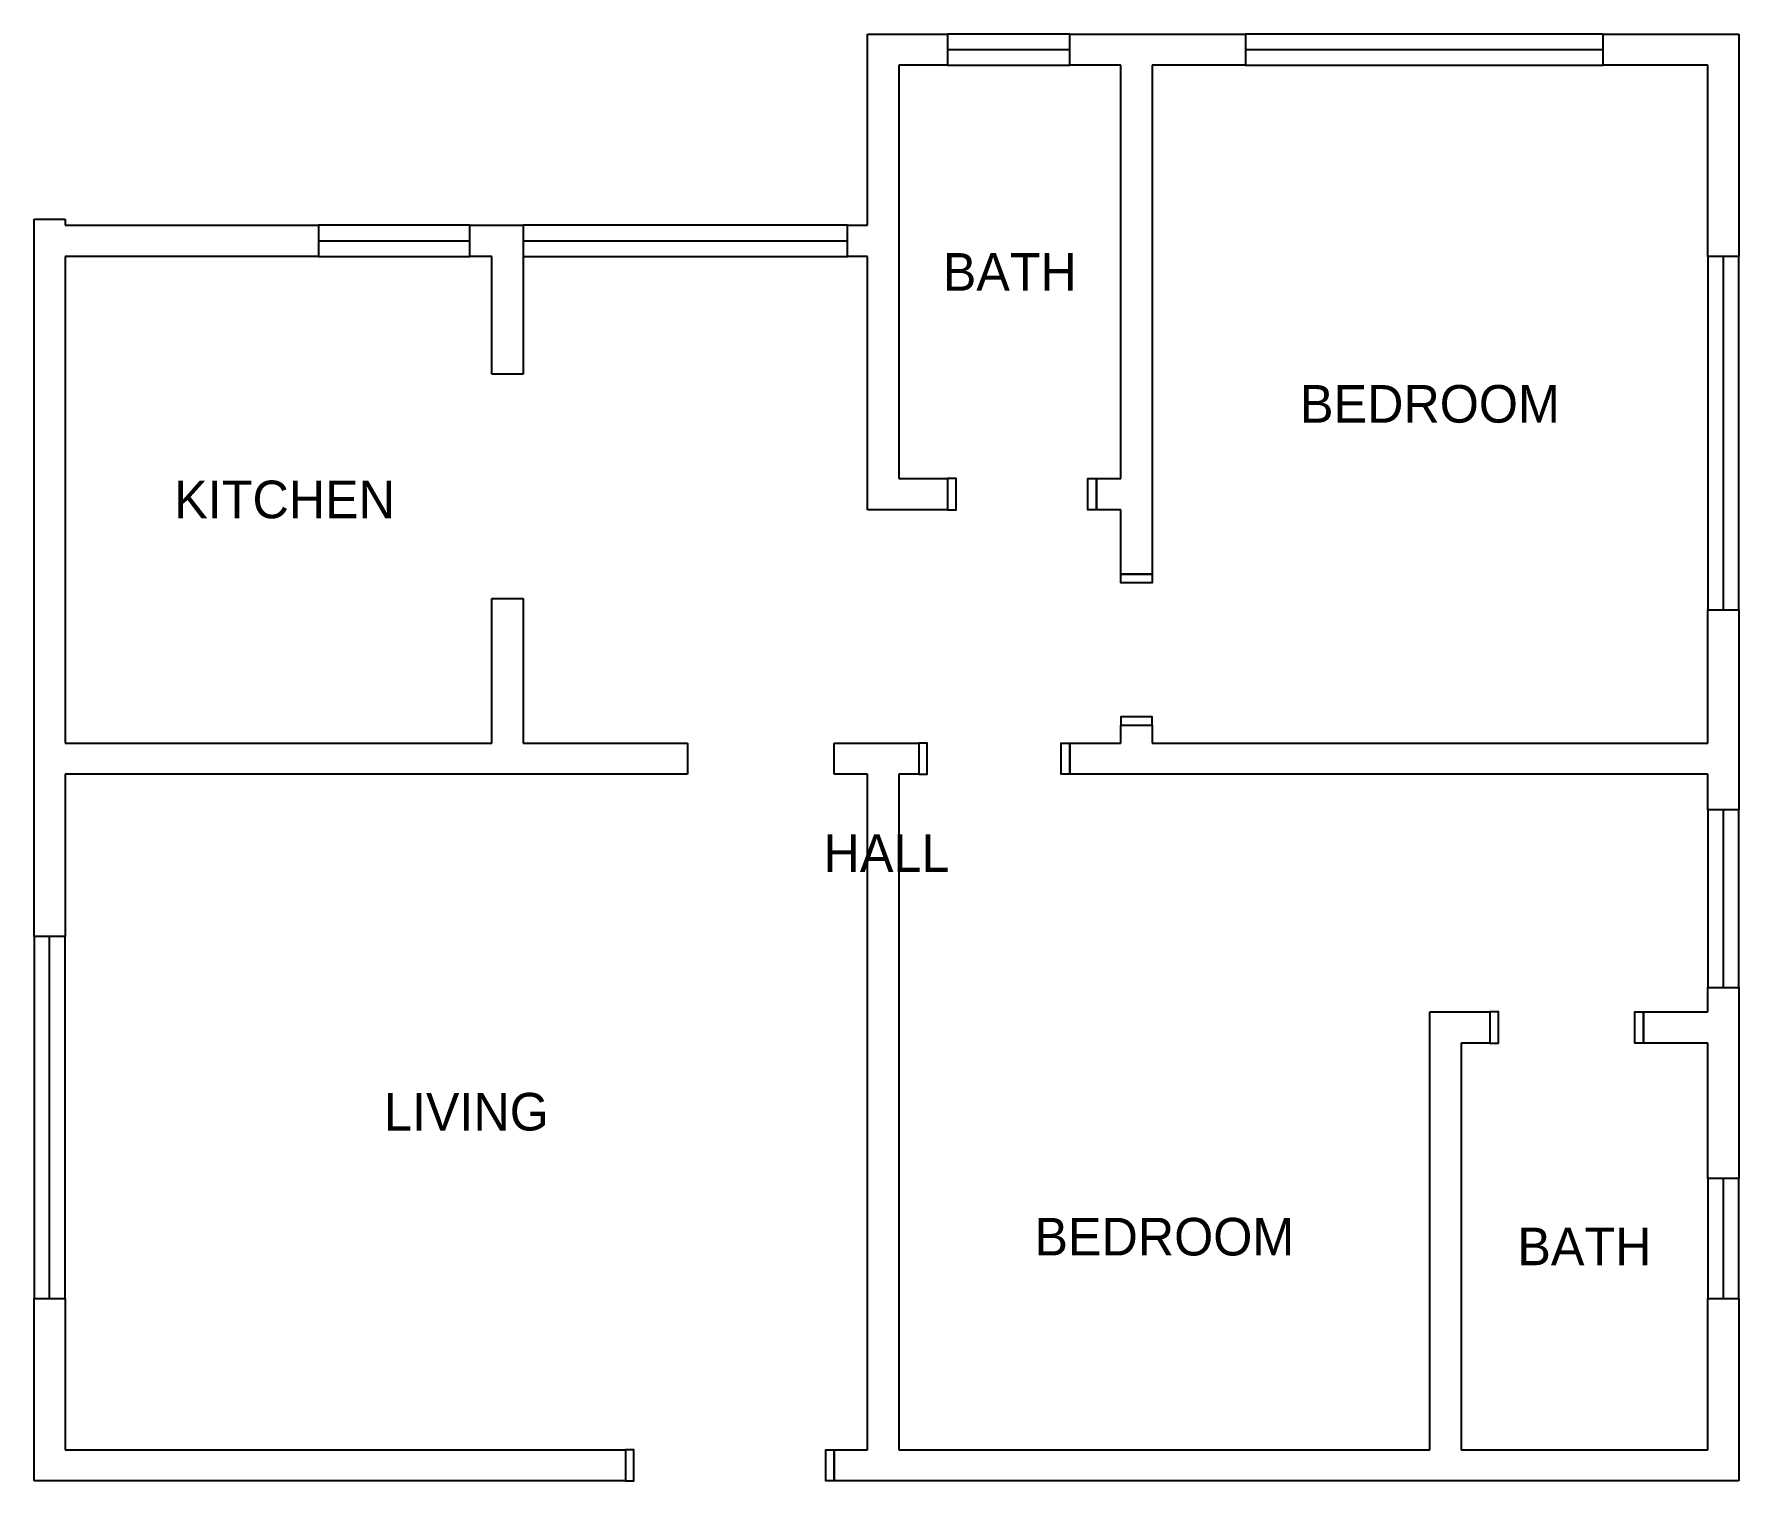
# Model space of a CAD drawing. Header units: centimetres. Extents: x 119985 to 120983, y -29939 to -29093.
import ezdxf

# ---------------------------------------------------------------- set-up
doc = ezdxf.new("R2010")
doc.units = ezdxf.units.CM
for name, color, linetype in [('DOORS', 7, 'Continuous'), ('TEXT', 7, 'Continuous'), ('WALLS', 7, 'Continuous'), ('WINDOWS', 7, 'Continuous')]:
    doc.layers.add(name, color=color, linetype=linetype)

msp = doc.modelspace()

# ---------------------------------------------------------------- linework, layer by layer
at = {"layer": 'DOORS'}
for points in [[(120519.73, -29371.05), (120524.73, -29371.05), (120524.73, -29352.85), (120519.73, -29352.85)], [(120606.84, -29371.05), (120601.84, -29371.05), (120601.84, -29352.85), (120606.84, -29352.85)], [(120639.35, -29408.76), (120639.35, -29413.76), (120621.14, -29413.76), (120621.14, -29408.76)], [(120639.35, -29497.18), (120639.35, -29492.18), (120621.14, -29492.18), (120621.14, -29497.18)], [(120502.82, -29525.78), (120507.82, -29525.78), (120507.82, -29507.58), (120502.82, -29507.58)], [(120591.24, -29525.78), (120586.24, -29525.78), (120586.24, -29507.58), (120591.24, -29507.58)], [(120836.98, -29683.11), (120841.98, -29683.11), (120841.98, -29664.9), (120836.98, -29664.9)], [(120926.7, -29683.11), (120921.7, -29683.11), (120921.7, -29664.9), (120926.7, -29664.9)], [(120331.2, -29939.25), (120336.2, -29939.25), (120336.2, -29921.05), (120331.2, -29921.05)], [(120453.42, -29939.25), (120448.42, -29939.25), (120448.42, -29921.05), (120453.42, -29921.05)]]:
    msp.add_lwpolyline(points, close=True, dxfattribs=at)
at = {"layer": 'WALLS'}
for p, q in [((120472.92, -29204.63), (120472.92, -29092.81)), ((120472.92, -29092.81), (120519.73, -29092.81)), ((120519.73, -29092.81), (120519.73, -29111.01)), ((120591.24, -29111.01), (120591.24, -29092.81)), ((120591.24, -29092.81), (120693.96, -29092.81)), ((120693.96, -29092.81), (120693.96, -29111.01)), ((120903.29, -29111.01), (120903.29, -29092.81)), ((120903.29, -29092.81), (120982.61, -29092.81)), ((120982.61, -29092.81), (120982.61, -29222.83)), ((120519.73, -29111.01), (120491.12, -29111.01)), ((120491.12, -29111.01), (120491.12, -29352.85)), ((120621.14, -29111.01), (120591.24, -29111.01)), ((120621.14, -29352.85), (120621.14, -29111.01)), ((120693.96, -29111.01), (120639.35, -29111.01)), ((120639.35, -29111.01), (120639.35, -29408.76)), ((120964.4, -29111.01), (120903.29, -29111.01)), ((120964.4, -29222.83), (120964.4, -29111.01)), ((119985.34, -29620.7), (119985.34, -29201.09)), ((119985.34, -29201.09), (120003.54, -29201.09)), ((120003.54, -29201.09), (120003.54, -29204.63)), ((120003.54, -29204.63), (120151.76, -29204.63)), ((120151.76, -29204.63), (120151.76, -29222.83)), ((120240.18, -29222.83), (120240.18, -29204.63)), ((120240.18, -29204.63), (120271.38, -29204.63)), ((120271.38, -29204.63), (120271.38, -29291.74)), ((120461.22, -29222.83), (120461.22, -29204.63)), ((120461.22, -29204.63), (120472.92, -29204.63)), ((120151.76, -29222.83), (120003.54, -29222.83)), ((120003.54, -29222.83), (120003.54, -29507.58)), ((120253.18, -29222.83), (120240.18, -29222.83)), ((120253.18, -29291.74), (120253.18, -29222.83)), ((120472.92, -29222.83), (120461.22, -29222.83)), ((120472.92, -29371.05), (120472.92, -29222.83)), ((120982.61, -29222.83), (120964.4, -29222.83)), ((120271.38, -29291.74), (120253.18, -29291.74)), ((120491.12, -29352.85), (120519.73, -29352.85)), ((120519.73, -29352.85), (120519.73, -29371.05)), ((120606.84, -29371.05), (120606.84, -29352.85)), ((120606.84, -29352.85), (120621.14, -29352.85)), ((120519.73, -29371.05), (120472.92, -29371.05)), ((120621.14, -29371.05), (120606.84, -29371.05)), ((120621.14, -29408.76), (120621.14, -29371.05)), ((120639.35, -29408.76), (120621.14, -29408.76)), ((120253.18, -29507.58), (120253.18, -29423.06)), ((120253.18, -29423.06), (120271.38, -29423.06)), ((120271.38, -29423.06), (120271.38, -29507.58)), ((120964.4, -29507.58), (120964.4, -29429.56)), ((120964.4, -29429.56), (120982.61, -29429.56)), ((120982.61, -29429.56), (120982.61, -29546.58)), ((120621.14, -29507.58), (120621.14, -29497.18)), ((120621.14, -29497.18), (120639.35, -29497.18)), ((120639.35, -29497.18), (120639.35, -29507.58)), ((120003.54, -29507.58), (120253.18, -29507.58)), ((120271.38, -29507.58), (120367.6, -29507.58)), ((120367.6, -29507.58), (120367.6, -29525.78)), ((120453.42, -29525.78), (120453.42, -29507.58)), ((120453.42, -29507.58), (120502.82, -29507.58)), ((120502.82, -29507.58), (120502.82, -29525.78)), ((120591.24, -29525.78), (120591.24, -29507.58)), ((120591.24, -29507.58), (120621.14, -29507.58)), ((120639.35, -29507.58), (120964.4, -29507.58)), ((120367.6, -29525.78), (120003.54, -29525.78)), ((120003.54, -29525.78), (120003.54, -29620.7)), ((120472.92, -29525.78), (120453.42, -29525.78)), ((120472.92, -29921.05), (120472.92, -29525.78)), ((120502.82, -29525.78), (120491.12, -29525.78)), ((120491.12, -29525.78), (120491.12, -29921.05)), ((120964.4, -29525.78), (120591.24, -29525.78)), ((120964.4, -29546.58), (120964.4, -29525.78)), ((120982.61, -29546.58), (120964.4, -29546.58)), ((120003.54, -29620.7), (119985.34, -29620.7)), ((120964.4, -29664.9), (120964.4, -29650.6)), ((120964.4, -29650.6), (120982.61, -29650.6)), ((120982.61, -29650.6), (120982.61, -29762.42)), ((120801.87, -29921.05), (120801.87, -29664.9)), ((120801.87, -29664.9), (120836.98, -29664.9)), ((120836.98, -29664.9), (120836.98, -29683.11)), ((120926.7, -29683.11), (120926.7, -29664.9)), ((120926.7, -29664.9), (120964.4, -29664.9)), ((120836.98, -29683.11), (120820.08, -29683.11)), ((120820.08, -29683.11), (120820.08, -29921.05)), ((120964.4, -29683.11), (120926.7, -29683.11)), ((120964.4, -29762.42), (120964.4, -29683.11)), ((120982.61, -29762.42), (120964.4, -29762.42)), ((119985.34, -29939.25), (119985.34, -29832.63)), ((119985.34, -29832.63), (120003.54, -29832.63)), ((120003.54, -29832.63), (120003.54, -29921.05)), ((120964.4, -29921.05), (120964.4, -29832.63)), ((120964.4, -29832.63), (120982.61, -29832.63)), ((120982.61, -29832.63), (120982.61, -29939.25)), ((120003.54, -29921.05), (120331.2, -29921.05)), ((120331.2, -29921.05), (120331.2, -29939.25)), ((120453.42, -29939.25), (120453.42, -29921.05)), ((120453.42, -29921.05), (120472.92, -29921.05)), ((120491.12, -29921.05), (120801.87, -29921.05)), ((120820.08, -29921.05), (120964.4, -29921.05)), ((120331.2, -29939.25), (119985.34, -29939.25)), ((120982.61, -29939.25), (120453.42, -29939.25))]:
    msp.add_line(p, q, dxfattribs=at)
at = {"layer": 'WINDOWS'}
for p, q in [((120519.73, -29101.91), (120591.24, -29101.91)), ((120693.96, -29101.91), (120903.29, -29101.91)), ((120151.76, -29213.73), (120240.18, -29213.73)), ((120271.38, -29213.73), (120461.22, -29213.73)), ((120973.5, -29429.56), (120973.5, -29222.83)), ((120973.5, -29650.6), (120973.5, -29546.58)), ((119994.44, -29832.63), (119994.44, -29620.7)), ((120973.5, -29832.63), (120973.5, -29762.42))]:
    msp.add_line(p, q, dxfattribs=at)
for points in [[(120519.73, -29111.01), (120591.24, -29111.01), (120591.24, -29092.81), (120519.73, -29092.81)], [(120693.96, -29111.01), (120903.29, -29111.01), (120903.29, -29092.81), (120693.96, -29092.81)], [(120151.76, -29222.83), (120240.18, -29222.83), (120240.18, -29204.63), (120151.76, -29204.63)], [(120271.38, -29222.83), (120461.22, -29222.83), (120461.22, -29204.63), (120271.38, -29204.63)], [(120982.61, -29429.56), (120982.61, -29222.83), (120964.4, -29222.83), (120964.4, -29429.56)], [(120982.61, -29650.6), (120982.61, -29546.58), (120964.4, -29546.58), (120964.4, -29650.6)], [(120003.54, -29832.63), (120003.54, -29620.7), (119985.34, -29620.7), (119985.34, -29832.63)], [(120982.61, -29832.63), (120982.61, -29762.42), (120964.4, -29762.42), (120964.4, -29832.63)]]:
    msp.add_lwpolyline(points, close=True, dxfattribs=at)

# ---------------------------------------------------------------- texts
at = {"layer": 'TEXT', "char_height": 22, "attachment_point": 5}
for s, insert in [('BATH', (120556.13, -29231.93)), ('BEDROOM', (120801.87, -29309.29)), ('KITCHEN', (120131.88, -29365.2)), ('HALL', (120483.97, -29571.94)), ('LIVING', (120238.23, -29723.41)), ('BEDROOM', (120646.5, -29796.52)), ('BATH', (120892.24, -29802.08))]:
    msp.add_mtext(s, dxfattribs=dict(at, insert=insert))

doc.saveas('drawing.dxf')
